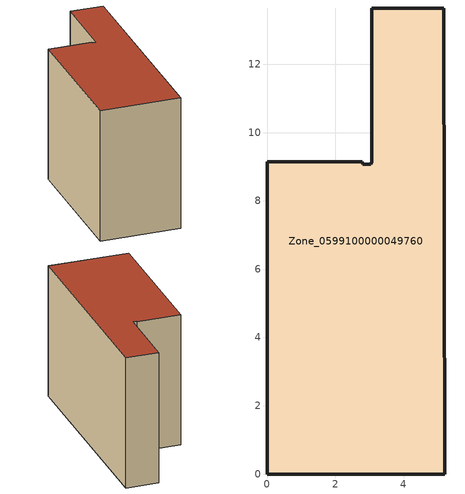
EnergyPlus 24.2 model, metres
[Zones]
Zone_0599100000049760
 floor ground (C_G): 2.79,9.15 2.8,9.07 3.04,9.07 3.07,9.15 3.07,13.65 5.18,13.65 5.21,0 0.01,0 0,9.14 z0
 wall outside (C_F): 2.79,9.15 0,9.14 0.01,0 5.21,0 5.18,13.65 3.07,13.65 3.07,9.15 3.04,9.07 2.8,9.07 2.79,9.15 z0:8.77
 roof outside (C_R): 2.8,9.07 2.79,9.15 0,9.14 0.01,0 5.21,0 5.18,13.65 3.07,13.65 3.07,9.15 3.04,9.07 z8.77
[BUILDING]
Pand.0599100000049760: North Axis=0; Terrain=City; Loads Convergence Tolerance Value=0.04; Temperature Convergence Tolerance Value=0.4; Solar Distribution=FullExterior; Maximum Number of Warmup Days=25; Minimum Number of Warmup Days=1
[Site:Location]
Rotterdam.The.Hague.AP_ZH_NLD Design_Conditions: Latitude=51.96; Longitude=4.45; Time Zone=1; Elevation=-4.5
[SITE:GROUNDTEMPERATURE:BUILDINGSURFACE]
18, 18, 18, 18, 18, 18, 18, 18, 18, 18, 18, 18
[MATERIAL] Thermal Absorptance=0.9; Solar Absorptance=0.7; Visible Absorptance=0.7
Name | Roughness | Thickness | Conductivity | Density | Specific Heat
G.TI.1975-1991 | MediumSmooth | 0.15 | 0.288461 | 540 | 1210
F.TI.1975-1991 | Rough | 0.3 | 0.230769 | 1920 | 840
R.TI.1975-1991 | MediumRough | 0.2 | 0.153846 | 1500 | 1000
[CONSTRUCTION]
C_G: G.TI.1975-1991
C_F: F.TI.1975-1991
C_R: R.TI.1975-1991
[ZONE]
Zone_0599100000049760: Type=1; Multiplier=1; Ceiling Height=Autocalculate; Volume=Autocalculate; Floor Area=autocalculate; Part of Total Floor Area=Yes
[ZONEINFILTRATION:DESIGNFLOWRATE]
Infil_Zone_0599100000049760: Zone or ZoneList or Space or SpaceList=Zone_0599100000049760; Schedule=AlwaysOn; Design Flow Rate Calculation Method=Flow/Area; Flow Rate per Floor Area=0.003; Constant Term Coefficient=1; Temperature Term Coefficient=0; Velocity Term Coefficient=0; Velocity Squared Term Coefficient=0
[HVACTEMPLATE:ZONE:IDEALLOADSAIRSYSTEM]
Zone_0599100000049760: Maximum Heating Supply Air Temperature=50; Minimum Cooling Supply Air Temperature=13; Maximum Heating Supply Air Humidity Ratio=0.0156; Minimum Cooling Supply Air Humidity Ratio=0.0077; Heating Limit=NoLimit; Cooling Limit=NoLimit; Dehumidification Control Type=ConstantSensibleHeatRatio; Cooling Sensible Heat Ratio=0.7; Dehumidification Setpoint=60; Humidification Control Type=None; Humidification Setpoint=30; Outdoor Air Method=None; Outdoor Air Flow Rate per Person=0.00944; Outdoor Air Flow Rate per Zone Floor Area=0; Outdoor Air Flow Rate per Zone=0; Demand Controlled Ventilation Type=None; Outdoor Air Economizer Type=NoEconomizer; Heat Recovery Type=None; Sensible Heat Recovery Effectiveness=0.7; Latent Heat Recovery Effectiveness=0.65
[ZONECONTROL:THERMOSTAT]
ThermostatControl_Zone_0599100000049760: Zone or ZoneList=Zone_0599100000049760; Control Type Schedule=DualSetpointControlType; Control 1=Thermostat_Zone_0599100000049760; Temperature Difference Between Cutout And Setpoint=0
[THERMOSTATSETPOINT:DUALSETPOINT]
Thermostat_Zone_0599100000049760: Heating Setpoint Temperature Schedule=HeatingSetpoint_Zone_0599100000049760; Cooling Setpoint Temperature Schedule=CoolingSetpoint_Zone_0599100000049760
[SCHEDULE:COMPACT]
HeatingSetpoint_Zone_0599100000049760: Through: 12/31, For: AllDays, Until: 24:00, 21
CoolingSetpoint_Zone_0599100000049760: Through: 12/31, For: AllDays, Until: 24:00, 24
DualSetpointControlType: Through: 12/31, For: AllDays, Until: 24:00, 4
AlwaysOn: Through: 12/31, For: AllDays, Until: 24:00, 1
